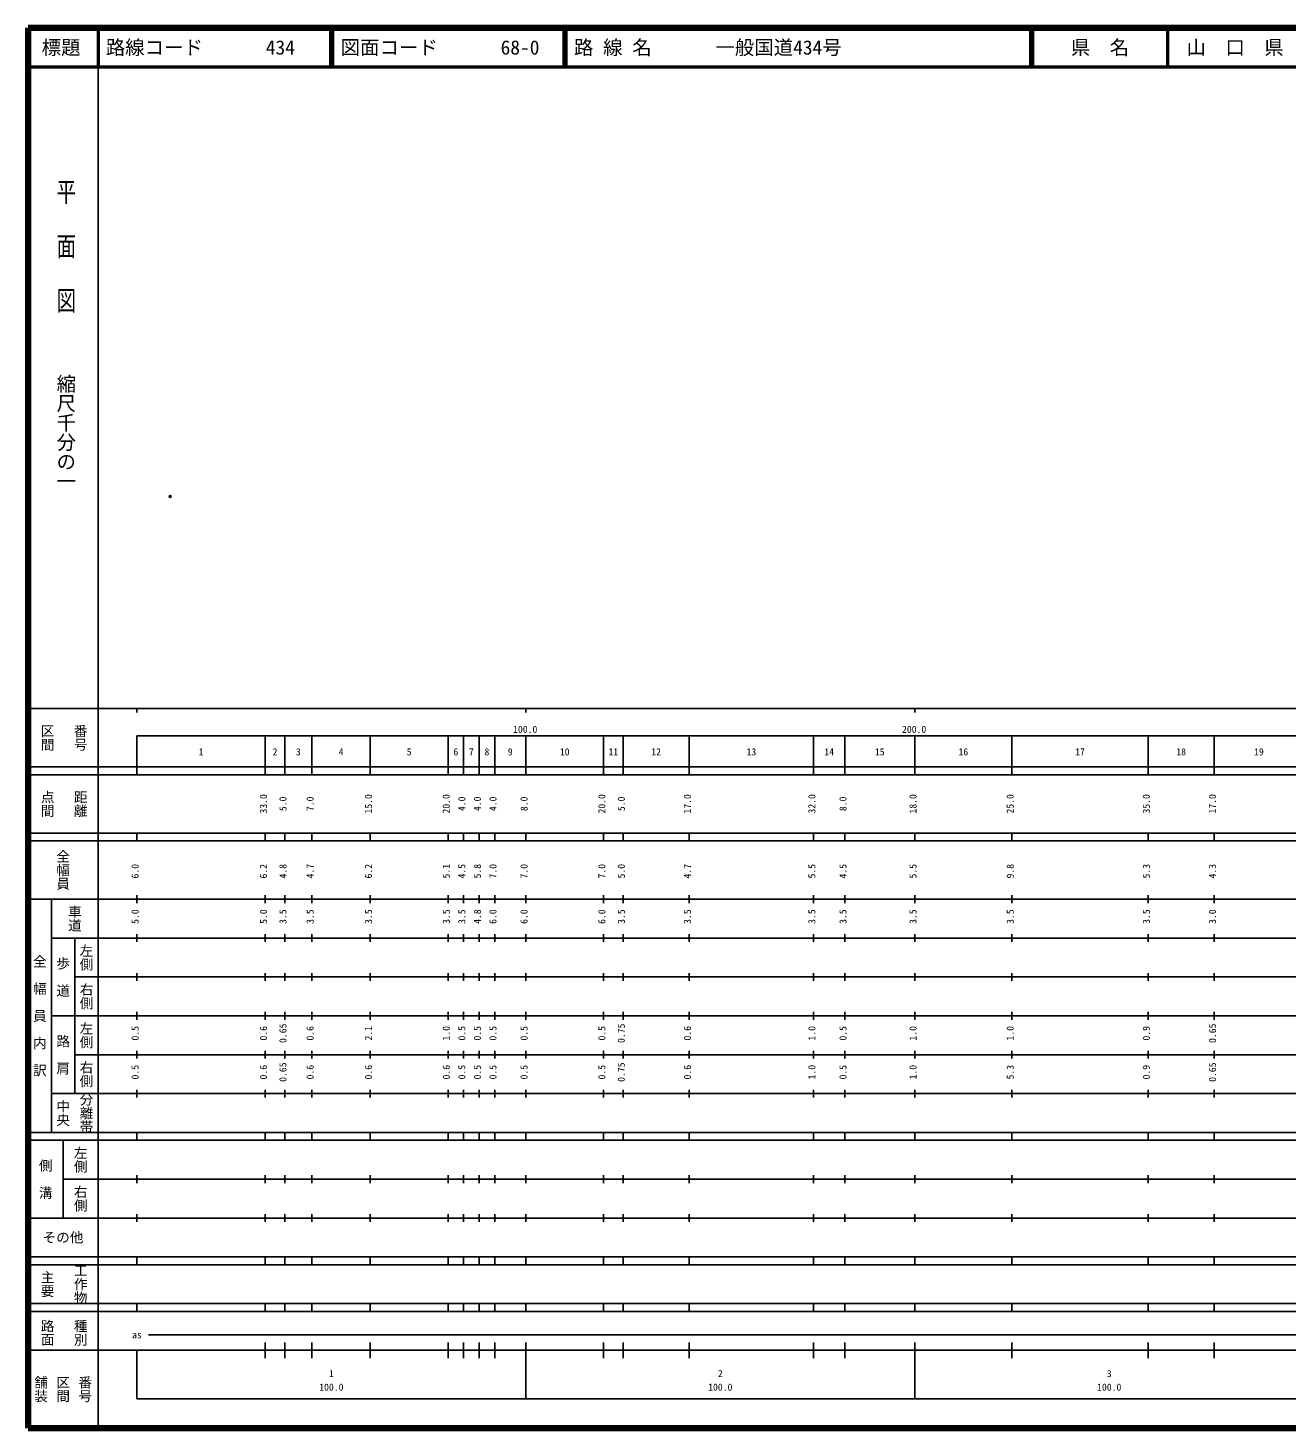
# Model space of a CAD drawing. Units: millimetres on the paper. Extents: x 40 to 680, y 20 to 380.
# Drawn here: x 40 to 363.7, y 20 to 380 of the extents above; entities that cross this region are included whole.
import ezdxf
from ezdxf.enums import TextEntityAlignment as Align

# ---------------------------------------------------------------- set-up
doc = ezdxf.new("R2010")
doc.units = ezdxf.units.MM
doc.header["$PDMODE"] = 32
doc.header["$PDSIZE"] = 0.5
doc.layers.add('M-OTRS', color=6, linetype='Continuous')
doc.layers.add('M-TTL-TXT', color=7, linetype='Continuous')
for name, color, linetype, lineweight in [('M-TTL', 2, 'Continuous', 140), ('M-TTL-BAND', 7, 'Continuous', 25), ('M-TTL-LINE', 7, 'Continuous', 50)]:
    doc.layers.add(name, color=color, linetype=linetype, lineweight=lineweight)
doc.styles.add('@ＭＳ ゴシック', font='')
doc.styles.add('ＭＳ ゴシック', font='')
doc.styles.get('@ＭＳ ゴシック').set_extended_font_data('@MS Gothic')
doc.styles.get('ＭＳ ゴシック').set_extended_font_data('MS Gothic')

msp = doc.modelspace()

# ---------------------------------------------------------------- linework, layer by layer
at = {"layer": 'M-OTRS'}
msp.add_point((76.564, 259.508), dxfattribs=at)
at = {"layer": 'M-TTL'}
for p, q in [((40, 380), (40, 20)), ((680, 380), (40, 380)), ((40, 20), (680, 20))]:
    msp.add_line(p, q, dxfattribs=at)
at = {"layer": 'M-TTL-BAND'}
for p, q in [((58, 370), (58, 20)), ((40, 205), (579, 205)), ((68, 205), (68, 204)), ((168, 205), (168, 204)), ((268, 205), (268, 204)), ((68, 198), (579, 198)), ((68, 198), (68, 188)), ((101, 188), (101, 198)), ((106, 188), (106, 198)), ((113, 188), (113, 198)), ((128, 188), (128, 198)), ((148, 188), (148, 198)), ((152, 188), (152, 198)), ((156, 188), (156, 198)), ((160, 188), (160, 198)), ((168, 188), (168, 198)), ((188, 188), (188, 198)), ((193, 188), (193, 198)), ((210, 188), (210, 198)), ((242, 188), (242, 198)), ((250, 188), (250, 198)), ((268, 188), (268, 198)), ((293, 188), (293, 198)), ((328, 188), (328, 198)), ((345, 188), (345, 198)), ((40, 190), (579, 190)), ((40, 188), (579, 188)), ((40, 173), (579, 173)), ((68, 171), (68, 173)), ((101, 171), (101, 173)), ((106, 171), (106, 173)), ((113, 171), (113, 173)), ((128, 171), (128, 173)), ((148, 171), (148, 173)), ((152, 171), (152, 173)), ((156, 171), (156, 173)), ((160, 171), (160, 173)), ((168, 171), (168, 173)), ((188, 171), (188, 173)), ((193, 171), (193, 173)), ((210, 171), (210, 173)), ((242, 171), (242, 173)), ((250, 171), (250, 173)), ((268, 171), (268, 173)), ((293, 171), (293, 173)), ((328, 171), (328, 173)), ((345, 171), (345, 173)), ((40, 171), (579, 171)), ((40, 156), (579, 156)), ((46, 96), (46, 156)), ((68, 155), (68, 157)), ((101, 155), (101, 157)), ((106, 155), (106, 157)), ((113, 155), (113, 157)), ((128, 155), (128, 157)), ((148, 155), (148, 157)), ((152, 155), (152, 157)), ((156, 155), (156, 157)), ((160, 155), (160, 157)), ((168, 155), (168, 157)), ((188, 155), (188, 157)), ((193, 155), (193, 157)), ((210, 155), (210, 157)), ((242, 155), (242, 157)), ((250, 155), (250, 157)), ((268, 155), (268, 157)), ((293, 155), (293, 157)), ((328, 155), (328, 157)), ((345, 155), (345, 157)), ((46, 146), (579, 146)), ((52, 146), (52, 106)), ((68, 145), (68, 147)), ((101, 145), (101, 147)), ((106, 145), (106, 147)), ((113, 145), (113, 147)), ((128, 145), (128, 147)), ((148, 145), (148, 147)), ((152, 145), (152, 147)), ((156, 145), (156, 147)), ((160, 145), (160, 147)), ((168, 145), (168, 147)), ((188, 145), (188, 147)), ((193, 145), (193, 147)), ((210, 145), (210, 147)), ((242, 145), (242, 147)), ((250, 145), (250, 147)), ((268, 145), (268, 147)), ((293, 145), (293, 147)), ((328, 145), (328, 147)), ((345, 145), (345, 147)), ((68, 135), (68, 137)), ((101, 135), (101, 137)), ((106, 135), (106, 137)), ((113, 135), (113, 137)), ((128, 135), (128, 137)), ((148, 135), (148, 137)), ((152, 135), (152, 137)), ((156, 135), (156, 137)), ((160, 135), (160, 137)), ((168, 135), (168, 137)), ((188, 135), (188, 137)), ((193, 135), (193, 137)), ((210, 135), (210, 137)), ((242, 135), (242, 137)), ((250, 135), (250, 137)), ((268, 135), (268, 137)), ((293, 135), (293, 137)), ((328, 135), (328, 137)), ((345, 135), (345, 137)), ((52, 136), (579, 136)), ((46, 126), (579, 126)), ((68, 125), (68, 127)), ((101, 125), (101, 127)), ((106, 125), (106, 127)), ((113, 125), (113, 127)), ((128, 125), (128, 127)), ((148, 125), (148, 127)), ((152, 125), (152, 127)), ((156, 125), (156, 127)), ((160, 125), (160, 127)), ((168, 125), (168, 127)), ((188, 125), (188, 127)), ((193, 125), (193, 127)), ((210, 125), (210, 127)), ((242, 125), (242, 127)), ((250, 125), (250, 127)), ((268, 125), (268, 127)), ((293, 125), (293, 127)), ((328, 125), (328, 127)), ((345, 125), (345, 127)), ((52, 116), (579, 116)), ((68, 115), (68, 117)), ((101, 115), (101, 117)), ((106, 115), (106, 117)), ((113, 115), (113, 117)), ((128, 115), (128, 117)), ((148, 115), (148, 117)), ((152, 115), (152, 117)), ((156, 115), (156, 117)), ((160, 115), (160, 117)), ((168, 115), (168, 117)), ((188, 115), (188, 117)), ((193, 115), (193, 117)), ((210, 115), (210, 117)), ((242, 115), (242, 117)), ((250, 115), (250, 117)), ((268, 115), (268, 117)), ((293, 115), (293, 117)), ((328, 115), (328, 117)), ((345, 115), (345, 117)), ((46, 106), (579, 106)), ((68, 105), (68, 107)), ((101, 105), (101, 107)), ((106, 105), (106, 107)), ((113, 105), (113, 107)), ((128, 105), (128, 107)), ((148, 105), (148, 107)), ((152, 105), (152, 107)), ((156, 105), (156, 107)), ((160, 105), (160, 107)), ((168, 105), (168, 107)), ((188, 105), (188, 107)), ((193, 105), (193, 107)), ((210, 105), (210, 107)), ((242, 105), (242, 107)), ((250, 105), (250, 107)), ((268, 105), (268, 107)), ((293, 105), (293, 107)), ((328, 105), (328, 107)), ((345, 105), (345, 107)), ((40, 96), (579, 96)), ((40, 94), (579, 94)), ((49, 94), (49, 74)), ((68, 94), (68, 96)), ((101, 94), (101, 96)), ((106, 94), (106, 96)), ((113, 94), (113, 96)), ((128, 94), (128, 96)), ((148, 94), (148, 96)), ((152, 94), (152, 96)), ((156, 94), (156, 96)), ((160, 94), (160, 96)), ((168, 94), (168, 96)), ((188, 94), (188, 96)), ((193, 94), (193, 96)), ((210, 94), (210, 96)), ((242, 94), (242, 96)), ((250, 94), (250, 96)), ((268, 94), (268, 96)), ((293, 94), (293, 96)), ((328, 94), (328, 96)), ((345, 94), (345, 96)), ((49, 84), (579, 84)), ((68, 83), (68, 85)), ((101, 83), (101, 85)), ((106, 83), (106, 85)), ((113, 83), (113, 85)), ((128, 83), (128, 85)), ((148, 83), (148, 85)), ((152, 83), (152, 85)), ((156, 83), (156, 85)), ((160, 83), (160, 85)), ((168, 83), (168, 85)), ((188, 83), (188, 85)), ((193, 83), (193, 85)), ((210, 83), (210, 85)), ((242, 83), (242, 85)), ((250, 83), (250, 85)), ((268, 83), (268, 85)), ((293, 83), (293, 85)), ((328, 83), (328, 85)), ((345, 83), (345, 85)), ((40, 74), (579, 74)), ((68, 73), (68, 75)), ((101, 73), (101, 75)), ((106, 73), (106, 75)), ((113, 73), (113, 75)), ((128, 73), (128, 75)), ((148, 73), (148, 75)), ((152, 73), (152, 75)), ((156, 73), (156, 75)), ((160, 73), (160, 75)), ((168, 73), (168, 75)), ((188, 73), (188, 75)), ((193, 73), (193, 75)), ((210, 73), (210, 75)), ((242, 73), (242, 75)), ((250, 73), (250, 75)), ((268, 73), (268, 75)), ((293, 73), (293, 75)), ((328, 73), (328, 75)), ((345, 73), (345, 75)), ((40, 64), (579, 64)), ((40, 62), (579, 62)), ((68, 62), (68, 64)), ((101, 62), (101, 64)), ((106, 62), (106, 64)), ((113, 62), (113, 64)), ((128, 62), (128, 64)), ((148, 62), (148, 64)), ((152, 62), (152, 64)), ((156, 62), (156, 64)), ((160, 62), (160, 64)), ((168, 62), (168, 64)), ((188, 62), (188, 64)), ((193, 62), (193, 64)), ((210, 62), (210, 64)), ((242, 62), (242, 64)), ((250, 62), (250, 64)), ((268, 62), (268, 64)), ((293, 62), (293, 64)), ((328, 62), (328, 64)), ((345, 62), (345, 64)), ((40, 52), (579, 52)), ((68, 50), (68, 52)), ((101, 50), (101, 52)), ((106, 50), (106, 52)), ((113, 50), (113, 52)), ((128, 50), (128, 52)), ((148, 50), (148, 52)), ((152, 50), (152, 52)), ((156, 50), (156, 52)), ((160, 50), (160, 52)), ((168, 50), (168, 52)), ((188, 50), (188, 52)), ((193, 50), (193, 52)), ((210, 50), (210, 52)), ((242, 50), (242, 52)), ((250, 50), (250, 52)), ((268, 50), (268, 52)), ((293, 50), (293, 52)), ((328, 50), (328, 52)), ((345, 50), (345, 52)), ((40, 50), (579, 50)), ((71, 44), (565, 44)), ((40, 40), (579, 40)), ((68, 40), (68, 27.5)), ((101, 38), (101, 42)), ((106, 38), (106, 42)), ((113, 38), (113, 42)), ((128, 38), (128, 42)), ((148, 38), (148, 42)), ((152, 38), (152, 42)), ((156, 38), (156, 42)), ((160, 38), (160, 42)), ((168, 27.5), (168, 42)), ((188, 38), (188, 42)), ((193, 38), (193, 42)), ((210, 38), (210, 42)), ((242, 38), (242, 42)), ((250, 38), (250, 42)), ((268, 27.5), (268, 42)), ((293, 38), (293, 42)), ((328, 38), (328, 42)), ((345, 38), (345, 42)), ((68, 27.5), (579, 27.5))]:
    msp.add_line(p, q, dxfattribs=at)
at = {"layer": 'M-TTL-LINE'}
for p, q in [((58, 380), (58, 370)), ((117.75, 380), (117.75, 370)), ((118.25, 380), (118.25, 370)), ((177.75, 380), (177.75, 370)), ((178.25, 380), (178.25, 370)), ((297.75, 380), (297.75, 370)), ((298.25, 380), (298.25, 370)), ((333, 380), (333, 370)), ((40, 370), (680, 370))]:
    msp.add_line(p, q, dxfattribs=at)

# ---------------------------------------------------------------- texts
at = {"layer": 'M-TTL-BAND', "style": '@ＭＳ ゴシック', "width": 1.4}
msp.add_text('平  面  図', height=3.666, rotation=270, dxfattribs=at).set_placement((49.777, 306.475), align=Align.MIDDLE_RIGHT)
at = {"layer": 'M-TTL-BAND', "style": '@ＭＳ ゴシック'}
msp.add_text('縮尺千分の一', height=3.666, rotation=270, dxfattribs=at).set_placement((49.777, 261.03), align=Align.MIDDLE_RIGHT)
for s, p in [('区間', (45, 197.5)), ('番号', (53.5, 197.5)), ('点間', (45, 180.5)), ('距離', (53.5, 180.5)), ('全幅員', (49, 163.5)), ('車道', (52, 151)), ('左側', (55, 141)), ('全\u3000幅\u3000員\u3000内\u3000訳', (43, 126)), ('歩\u3000道', (49, 136)), ('右側', (55, 131)), ('左側', (55, 121)), ('路\u3000肩', (49, 116)), ('右側', (55, 111)), ('分離帯', (55, 101)), ('中央', (49, 101)), ('左側', (53.5, 89)), ('側\u3000溝', (44.5, 84)), ('右側', (53.5, 79)), ('工作物', (53.5, 57)), ('主要', (45, 57)), ('路面', (45, 44.5)), ('種別', (53.5, 44.5)), ('舗装', (43.333, 30)), ('区間', (49, 30)), ('番号', (54.667, 30))]:
    msp.add_text(s, height=2.566, rotation=270, dxfattribs=at).set_placement(p, align=Align.MIDDLE_CENTER)
at = {"layer": 'M-TTL-BAND', "style": 'ＭＳ ゴシック'}
for s, p in [('100.0', (167.844, 198.195)), ('200.0', (267.844, 198.195)), ('1', (84.5, 192.405)), ('2', (103.5, 192.405)), ('3', (109.5, 192.405)), ('4', (120.5, 192.405)), ('5', (138, 192.405)), ('6', (150, 192.405)), ('7', (154, 192.405)), ('8', (158, 192.405)), ('9', (164, 192.405)), ('10', (178, 192.405)), ('11', (190.5, 192.405)), ('12', (201.5, 192.405)), ('13', (226, 192.405)), ('14', (246, 192.405)), ('15', (259, 192.405)), ('16', (280.5, 192.405)), ('17', (310.5, 192.405)), ('18', (336.5, 192.405)), ('19', (356.5, 192.405)), ('as', (68, 42.5)), ('1', (118, 32.523)), ('2', (218, 32.523)), ('3', (318, 32.523)), ('100.0', (118, 29.033)), ('100.0', (218, 29.033)), ('100.0', (318, 29.033))]:
    msp.add_text(s, height=1.833, dxfattribs=at).set_placement(p, align=Align.BOTTOM_CENTER)
for s, p in [('33.0', (102, 180.5)), ('5.0', (107, 180.5)), ('7.0', (114, 180.5)), ('15.0', (129, 180.5)), ('20.0', (149, 180.5)), ('4.0', (153, 180.5)), ('4.0', (157, 180.5)), ('4.0', (161, 180.5)), ('8.0', (169, 180.5)), ('20.0', (189, 180.5)), ('5.0', (194, 180.5)), ('17.0', (211, 180.5)), ('32.0', (243, 180.5)), ('8.0', (251, 180.5)), ('18.0', (269, 180.5)), ('25.0', (294, 180.5)), ('35.0', (329, 180.5)), ('17.0', (346, 180.5)), ('6.0', (69, 163.174)), ('6.2', (102, 163.174)), ('4.8', (107, 163.174)), ('4.7', (114, 163.174)), ('6.2', (129, 163.174)), ('5.1', (149, 163.174)), ('4.5', (153, 163.174)), ('5.8', (157, 163.174)), ('7.0', (161, 163.174)), ('7.0', (169, 163.174)), ('7.0', (189, 163.174)), ('5.0', (194, 163.174)), ('4.7', (211, 163.174)), ('5.5', (243, 163.174)), ('4.5', (251, 163.174)), ('5.5', (269, 163.174)), ('9.8', (294, 163.174)), ('5.3', (329, 163.174)), ('4.3', (346, 163.174)), ('5.0', (69, 151.5)), ('5.0', (102, 151.5)), ('3.5', (107, 151.5)), ('3.5', (114, 151.5)), ('3.5', (129, 151.5)), ('3.5', (149, 151.5)), ('3.5', (153, 151.5)), ('4.8', (157, 151.5)), ('6.0', (161, 151.5)), ('6.0', (169, 151.5)), ('6.0', (189, 151.5)), ('3.5', (194, 151.5)), ('3.5', (211, 151.5)), ('3.5', (243, 151.5)), ('3.5', (251, 151.5)), ('3.5', (269, 151.5)), ('3.5', (294, 151.5)), ('3.5', (329, 151.5)), ('3.0', (346, 151.5)), ('0.5', (69, 121.5)), ('0.6', (102, 121.5)), ('0.65', (107, 121.5)), ('0.6', (114, 121.5)), ('2.1', (129, 121.5)), ('1.0', (149, 121.5)), ('0.5', (153, 121.5)), ('0.5', (157, 121.5)), ('0.5', (161, 121.5)), ('0.5', (169, 121.5)), ('0.5', (189, 121.5)), ('0.75', (194, 121.5)), ('0.6', (211, 121.5)), ('1.0', (243, 121.5)), ('0.5', (251, 121.5)), ('1.0', (269, 121.5)), ('1.0', (294, 121.5)), ('0.9', (329, 121.5)), ('0.65', (346, 121.5)), ('0.5', (69, 111.5)), ('0.6', (102, 111.5)), ('0.65', (107, 111.5)), ('0.6', (114, 111.5)), ('0.6', (129, 111.5)), ('0.6', (149, 111.5)), ('0.5', (153, 111.5)), ('0.5', (157, 111.5)), ('0.5', (161, 111.5)), ('0.5', (169, 111.5)), ('0.5', (189, 111.5)), ('0.75', (194, 111.5)), ('0.6', (211, 111.5)), ('1.0', (243, 111.5)), ('0.5', (251, 111.5)), ('1.0', (269, 111.5)), ('5.3', (294, 111.5)), ('0.9', (329, 111.5)), ('0.65', (346, 111.5))]:
    msp.add_text(s, height=1.833, rotation=90, dxfattribs=at).set_placement(p, align=Align.BOTTOM_CENTER)
msp.add_text('その他', height=2.566, dxfattribs=at).set_placement((49, 69), align=Align.MIDDLE_CENTER)
at = {"layer": 'M-TTL-TXT', "style": 'ＭＳ ゴシック'}
for s, p in [('標題', (48.5, 375)), ('県\u3000名', (315.625, 375)), ('山\u3000口\u3000県', (350.375, 375))]:
    msp.add_text(s, height=3.666, dxfattribs=at).set_placement(p, align=Align.MIDDLE_CENTER)
for s, p in [('路線コード', (60, 375)), ('434', (101.142, 375)), ('図面コード', (120.38, 375)), ('68-0', (161.521, 375)), ('路 線 名', (180.38, 375)), ('一般国道434号', (216.734, 375))]:
    msp.add_text(s, height=3.666, dxfattribs=at).set_placement(p, align=Align.MIDDLE_LEFT)

doc.saveas('drawing.dxf')
